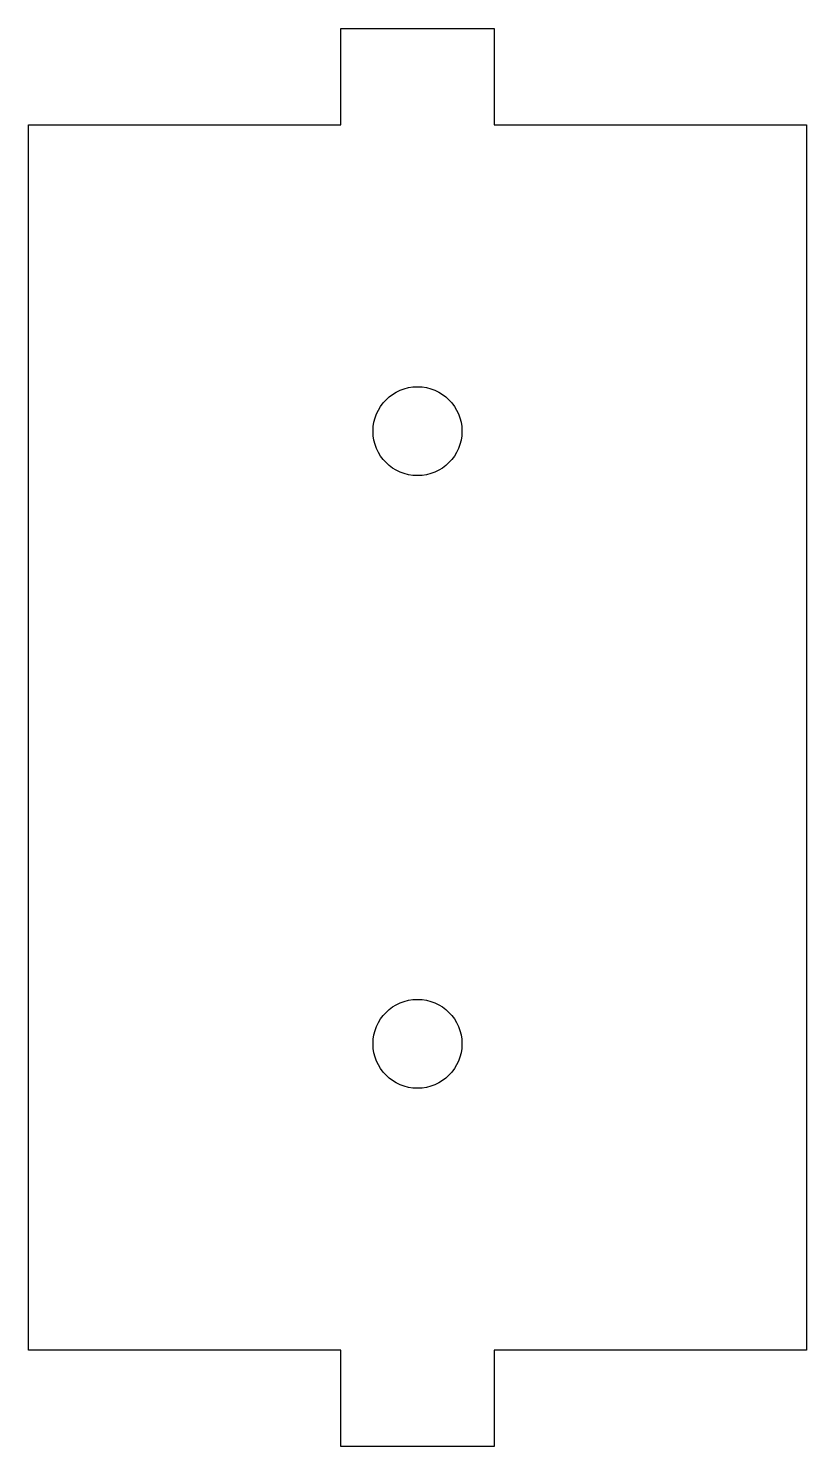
# Model space of a CAD drawing. Extents: x -230.4 to -179.6, y -86.3 to 6.3.
import ezdxf

# ---------------------------------------------------------------- set-up
doc = ezdxf.new("R2010")
doc.units = 0

msp = doc.modelspace()

# ---------------------------------------------------------------- linework, layer by layer
at = {"layer": '1'}
msp.add_lwpolyline([(-179.6, 0), (-179.6, -80), (-200, -80), (-200, -86.3), (-210, -86.3), (-210, -80), (-230.4, -80), (-230.4, 0), (-210, 0), (-210, 6.3), (-200, 6.3), (-200, 0)], close=True, dxfattribs=at)
for centre in [(-205, -20), (-205, -60)]:
    msp.add_circle(centre, 2.9, dxfattribs=at)

doc.saveas('drawing.dxf')
